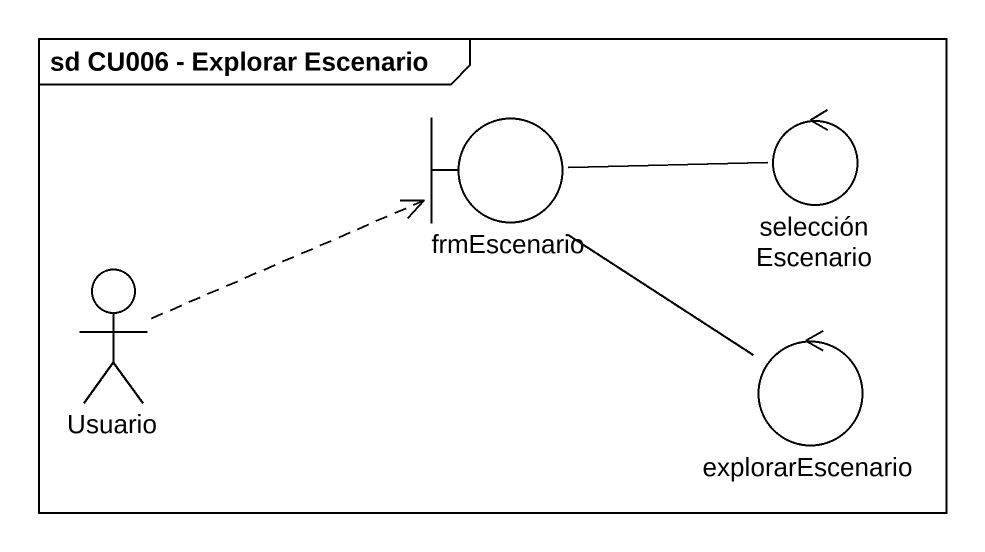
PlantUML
@startuml
mainframe sd CU006 - Explorar Escenario
boundary frmEscenario
control selecciónEscenario
actor Usuario
control explorarEscenario
frmEscenario -- explorarEscenario
selecciónEscenario -left- frmEscenario
Usuario .right.> frmEscenario
@enduml
